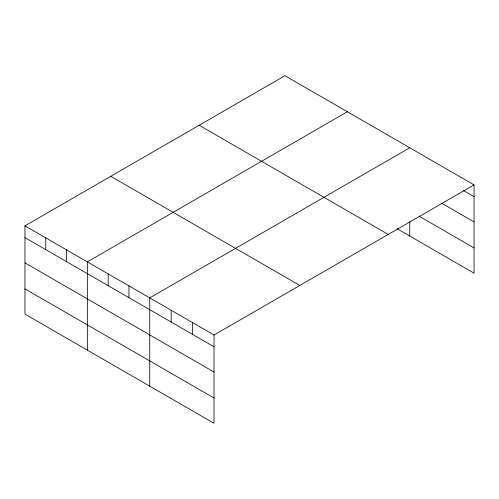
<?xml version="1.0" encoding="UTF-8"?>
<svg xmlns="http://www.w3.org/2000/svg" width="499" height="499" viewBox="0 0 499 499"><rect width="100%" height="100%" fill="white"/><g stroke="black" fill="none" stroke-linecap="round" stroke-linejoin="round"><path stroke-width="0.75" d="M474.05 184.886L284.973 75.723L24.95 225.847L24.95 314.114L214.027 423.277L214.027 335.01L474.05 184.886L474.05 273.153L397.017 228.673M347.373 111.751L87.344 261.875L87.344 350.136M409.766 147.773L149.737 297.897L149.737 386.157M463.334 190.475L474.05 196.662M441.908 203.349L474.05 221.905M419.141 216.204L474.05 247.909M199.17 125.268L388.241 234.43M110.759 176.309L299.83 285.472M24.95 225.847L214.027 335.01M24.95 237.624L214.027 346.786M24.95 262.867L214.027 372.029M24.95 288.871L214.027 398.034M409.766 221.5L409.766 236.033M192.595 322.641L192.595 334.417M171.169 310.266L171.169 322.042M128.942 285.89L128.942 297.666M108.146 273.882L108.146 285.659M66.548 249.868L66.548 261.644M45.746 237.861L45.746 249.631"/></g></svg>
